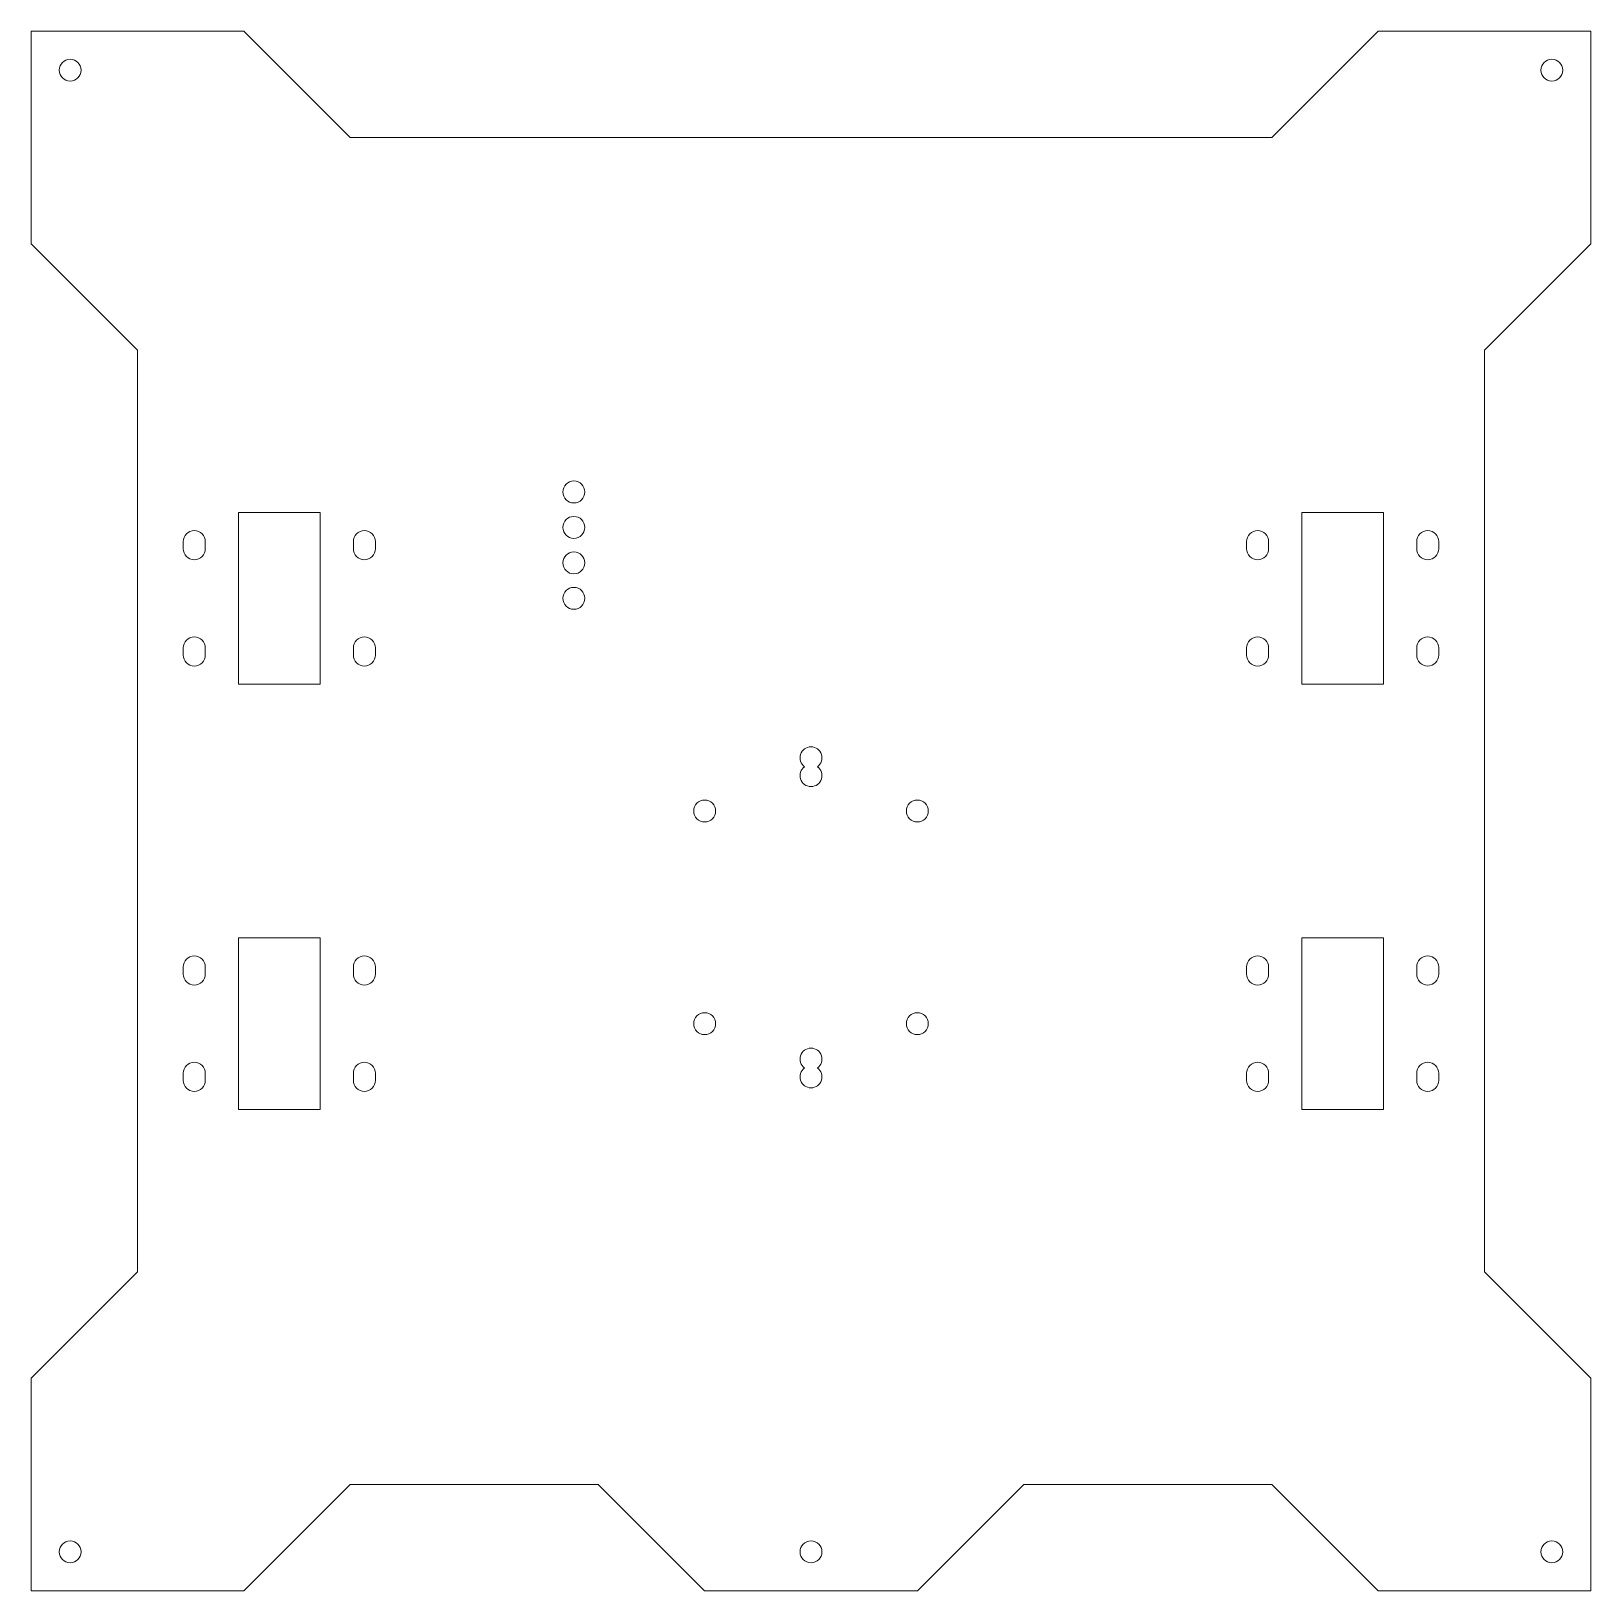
# Model space of a CAD drawing. Header units: millimetres. Extents: x -110 to 110, y -110 to 110.
import ezdxf

# ---------------------------------------------------------------- set-up
doc = ezdxf.new("R2010")
doc.units = ezdxf.units.MM

msp = doc.modelspace()

# ---------------------------------------------------------------- linework, layer by layer
at = {"color": 7, "linetype": 'Continuous', "lineweight": 15}
for p, q in [((-80, 110), (-110, 110)), ((-110, 110), (-110, 80)), ((-80, 110), (-65, 95)), ((80, 110), (65, 95)), ((110, 110), (80, 110)), ((110, 80), (110, 110)), ((-65, 95), (65, 95)), ((-110, 80), (-95, 65)), ((110, 80), (95, 65)), ((-95, 65), (-95, -65)), ((95, 65), (95, -65)), ((-80.75, 42.125), (-80.75, 17.875)), ((-69.25, 42.125), (-80.75, 42.125)), ((-69.25, 17.875), (-69.25, 42.125)), ((69.25, 42.125), (69.25, 17.875)), ((80.75, 42.125), (69.25, 42.125)), ((80.75, 17.875), (80.75, 42.125)), ((-88.55, 38), (-88.55, 37)), ((-85.45, 37), (-85.45, 38)), ((-64.55, 38), (-64.55, 37)), ((-61.45, 37), (-61.45, 38)), ((61.45, 38), (61.45, 37)), ((64.55, 37), (64.55, 38)), ((85.45, 38), (85.45, 37)), ((88.55, 37), (88.55, 38)), ((-88.55, 23), (-88.55, 22)), ((-85.45, 22), (-85.45, 23)), ((-64.55, 23), (-64.55, 22)), ((-61.45, 22), (-61.45, 23)), ((61.45, 23), (61.45, 22)), ((64.55, 22), (64.55, 23)), ((85.45, 23), (85.45, 22)), ((88.55, 22), (88.55, 23)), ((-80.75, 17.875), (-69.25, 17.875)), ((69.25, 17.875), (80.75, 17.875)), ((-80.75, -17.875), (-80.75, -42.125)), ((-69.25, -17.875), (-80.75, -17.875)), ((-69.25, -42.125), (-69.25, -17.875)), ((69.25, -17.875), (69.25, -42.125)), ((80.75, -17.875), (69.25, -17.875)), ((80.75, -42.125), (80.75, -17.875)), ((-88.55, -22), (-88.55, -23)), ((-85.45, -23), (-85.45, -22)), ((-64.55, -22), (-64.55, -23)), ((-61.45, -23), (-61.45, -22)), ((61.45, -22), (61.45, -23)), ((64.55, -23), (64.55, -22)), ((85.45, -22), (85.45, -23)), ((88.55, -23), (88.55, -22)), ((-88.55, -37), (-88.55, -38)), ((-85.45, -38), (-85.45, -37)), ((-64.55, -37), (-64.55, -38)), ((-61.45, -38), (-61.45, -37)), ((61.45, -37), (61.45, -38)), ((64.55, -38), (64.55, -37)), ((85.45, -37), (85.45, -38)), ((88.55, -38), (88.55, -37)), ((-80.75, -42.125), (-69.25, -42.125)), ((69.25, -42.125), (80.75, -42.125)), ((-110, -80), (-95, -65)), ((110, -80), (95, -65)), ((-110, -80), (-110, -110)), ((110, -110), (110, -80)), ((-80, -110), (-65, -95)), ((-65, -95), (-30, -95)), ((-30, -95), (-15, -110)), ((15, -110), (30, -95)), ((30, -95), (65, -95)), ((80, -110), (65, -95)), ((-110, -110), (-80, -110)), ((-15, -110), (15, -110)), ((80, -110), (110, -110))]:
    msp.add_line(p, q, dxfattribs=at)
for centre in [(-104.5, 104.5), (104.5, 104.5), (-33.45, 45), (-33.45, 40), (-33.45, 35), (-33.45, 30), (-15, 0), (15, 0), (-15, -30), (15, -30), (-104.5, -104.5), (0, -104.5), (104.5, -104.5)]:
    msp.add_circle(centre, 1.55, dxfattribs=at)
for centre, start, end in [((-87, 38), 360, 180), ((-63, 38), 0, 180), ((63, 38), 0, 180), ((87, 38), 0, 180), ((-87, 37), 180, 0), ((-63, 37), 180, 0), ((63, 37), 180, 0), ((87, 37), 180, 0), ((-87, 23), 0, 180), ((-63, 23), 0, 180), ((63, 23), 0, 180), ((87, 23), 0, 180), ((-87, 22), 180, 0), ((-63, 22), 180, 360), ((63, 22), 180, 0), ((87, 22), 180, 0), ((0, 7.5), 306.24932, 233.75068), ((0, 5), 126.24932, 53.75068), ((-87, -22), 0, 180), ((-63, -22), 0, 180), ((63, -22), 0, 180), ((87, -22), 0, 180), ((-87, -23), 180, 0), ((-63, -23), 180, 0), ((63, -23), 180, 0), ((87, -23), 180, 0), ((0, -35), 306.24932, 233.75068), ((-87, -37), 0, 180), ((-63, -37), 0, 180), ((0, -37.5), 126.24932, 53.75068), ((63, -37), 0, 180), ((87, -37), 0, 180), ((-87, -38), 180, 0), ((-63, -38), 180, 0), ((63, -38), 180, 0), ((87, -38), 180, 0)]:
    msp.add_arc(centre, 1.55, start, end, dxfattribs=at)

doc.saveas('drawing.dxf')
